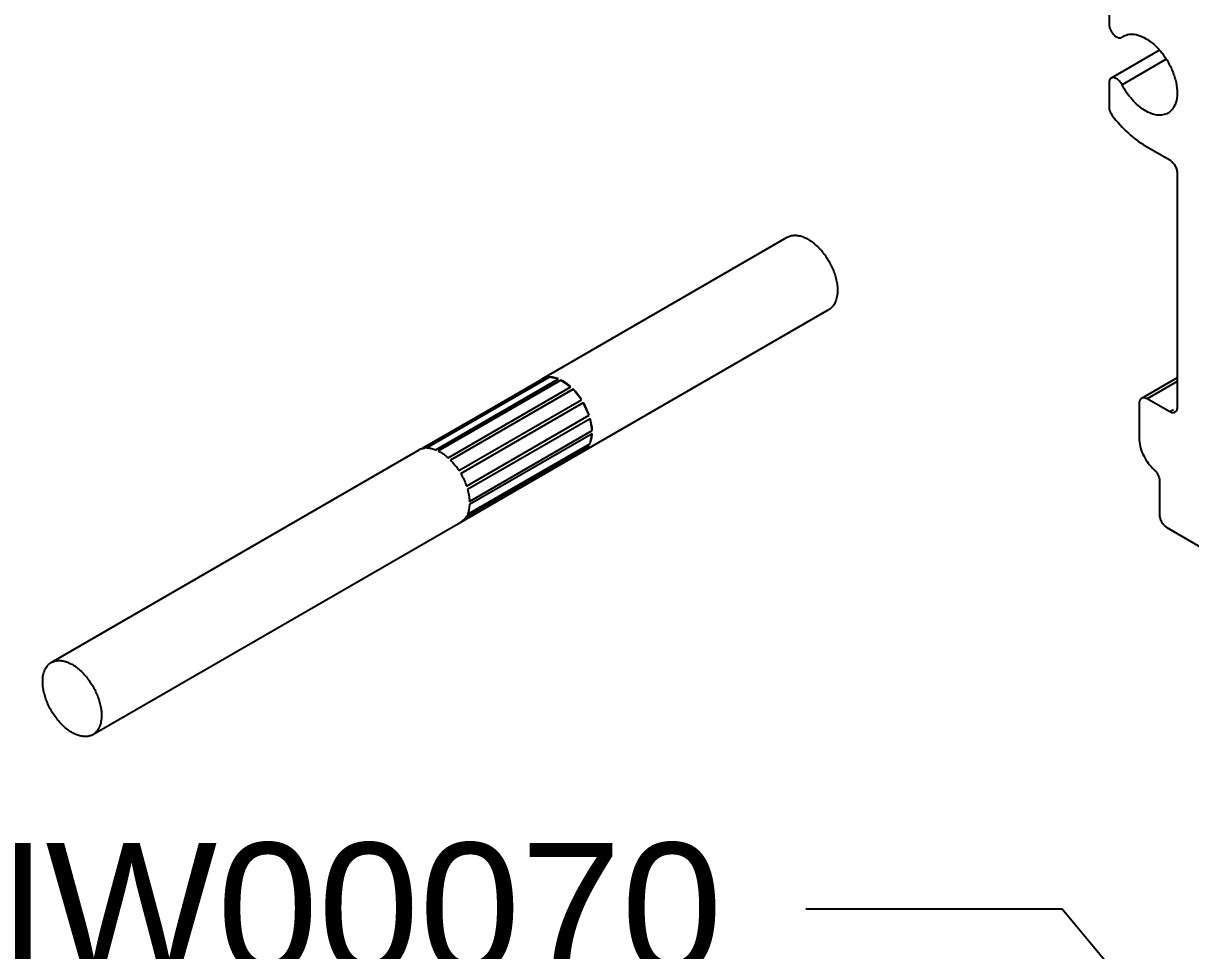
# Model space of a CAD drawing. Extents: x -0.1 to 11, y -13.6 to 0.
# Drawn here: x 4.125 to 5.807, y -8.757 to -7.421 of the extents above; entities that cross this region are included whole.
import ezdxf
from ezdxf import colors
from ezdxf.entities.mleader import LeaderData, LeaderLine
from ezdxf.math import Vec2, Vec3

# ---------------------------------------------------------------- set-up
doc = ezdxf.new("R2010")
doc.units = 0
doc.header["$LTSCALE"] = 0.5
doc.header["$MEASUREMENT"] = 0
for name, color, linetype in [('FAB DWG', 221, 'CONTINUOUS'), ('Hardware', 242, 'CONTINUOUS'), ('Housing', 150, 'CONTINUOUS')]:
    doc.layers.add(name, color=color, linetype=linetype)
doc.styles.add('LSAD_Standard', font='arial.ttf')

msp = doc.modelspace()

# ---------------------------------------------------------------- linework, layer by layer
at = {"layer": 'Hardware', "transparency": 16777216}
for p, q in [((4.8721, -7.9334), (5.2256, -7.7292)), ((4.9321, -8.0373), (5.2856, -7.8332)), ((4.6988, -8.0338), (4.8688, -7.9357)), ((4.8689, -7.9359), (4.6994, -8.0337)), ((4.7025, -8.0329), (4.8793, -7.9309)), ((4.7056, -8.0326), (4.8824, -7.9306)), ((4.8824, -7.9307), (4.7059, -8.0327)), ((4.7191, -8.0354), (4.8958, -7.9333)), ((4.7226, -8.037), (4.8994, -7.9349)), ((4.8994, -7.935), (4.7226, -8.0371)), ((4.8721, -7.9334), (4.8688, -7.9357)), ((4.8688, -7.9357), (4.8689, -7.9359)), ((4.8778, -7.9317), (4.8689, -7.9359)), ((4.8824, -7.9306), (4.8824, -7.9307)), ((4.8959, -7.9334), (4.8824, -7.9307)), ((4.8994, -7.9349), (4.8994, -7.935)), ((4.9134, -7.9449), (4.8994, -7.935)), ((4.7367, -8.0468), (4.9135, -7.9447)), ((4.9168, -7.948), (4.74, -8.0501)), ((4.7401, -8.05), (4.9168, -7.948)), ((4.9168, -7.948), (4.9168, -7.948)), ((4.929, -7.9633), (4.9168, -7.948)), ((4.7523, -8.0653), (4.9291, -7.9632)), ((4.755, -8.0695), (4.9317, -7.9675)), ((4.94, -7.9855), (4.9316, -7.9675)), ((4.7632, -8.0876), (4.94, -7.9855)), ((4.7633, -8.0876), (4.9401, -7.9855)), ((4.7647, -8.0922), (4.9415, -7.9901)), ((4.9401, -7.9855), (4.94, -7.9855)), ((4.9443, -8.0077), (4.9414, -7.9901)), ((4.7675, -8.1098), (4.9443, -8.0077)), ((4.7677, -8.1098), (4.9444, -8.0078)), ((4.9444, -8.0078), (4.9443, -8.0077)), ((4.7677, -8.1139), (4.9444, -8.0119)), ((4.9414, -8.0261), (4.9443, -8.0118)), ((4.1649, -8.3416), (4.6953, -8.0354)), ((4.6988, -8.0338), (4.7025, -8.0329)), ((4.7147, -8.0339), (4.7191, -8.0354)), ((4.755, -8.1395), (4.9317, -8.0375)), ((4.7568, -8.1383), (4.9316, -8.0374)), ((4.7633, -8.1311), (4.9401, -8.0291)), ((4.7647, -8.1282), (4.9415, -8.0261)), ((4.7648, -8.128), (4.9414, -8.0261)), ((4.9316, -8.0374), (4.9395, -8.0294)), ((4.9317, -8.0375), (4.9316, -8.0374)), ((4.9317, -8.0375), (4.9321, -8.0373)), ((4.9415, -8.0261), (4.9414, -8.0261)), ((4.2249, -8.4456), (4.7553, -8.1394))]:
    msp.add_line(p, q, dxfattribs=at)
for centre, radius, start, end in [((4.7054, -8.053), 0.0202, 108.8453, 119.9747), ((4.6866, -8.1024), 0.0748, 47.9648, 52.2996), ((4.6673, -8.1207), 0.1015, 33.1159, 36.6394), ((4.6743, -8.1182), 0.0942, 19.0095, 19.7312), ((4.7066, -8.112), 0.0611, 2.0446, 2.9828), ((4.7451, -8.1218), 0.0203, 300.0366, 309.9956), ((4.7365, -8.1162), 0.0307, 336.8664, 338.2681)]:
    msp.add_arc(centre, radius, start, end, dxfattribs=at)
for points, knots in [([(5.2256, -7.7292), (5.2264, -7.7288), (5.2279, -7.7281), (5.2303, -7.7272), (5.2329, -7.7267), (5.2357, -7.7264), (5.2385, -7.7264), (5.2414, -7.7268), (5.2444, -7.7274), (5.2485, -7.7287), (5.2538, -7.731), (5.26, -7.7348), (5.2661, -7.7396), (5.272, -7.7453), (5.2776, -7.7518), (5.2827, -7.7588), (5.2872, -7.7664), (5.291, -7.7743), (5.2941, -7.7823), (5.2963, -7.7903), (5.2977, -7.7981), (5.298, -7.8032), (5.298, -7.8057)], [0, 0, 0, 0, 0.02133, 0.042888, 0.064891, 0.087534, 0.110981, 0.135365, 0.160785, 0.187308, 0.24374, 0.304681, 0.369761, 0.438351, 0.50963, 0.582646, 0.656369, 0.729738, 0.801707, 0.871292, 0.937623, 1, 1, 1, 1]), ([(5.298, -7.8057), (5.298, -7.8073), (5.2979, -7.8103), (5.2973, -7.8147), (5.2963, -7.8188), (5.2949, -7.8226), (5.2931, -7.8259), (5.291, -7.8288), (5.2885, -7.8313), (5.2866, -7.8326), (5.2856, -7.8332)], [0, 0, 0, 0, 0.148585, 0.289507, 0.422721, 0.548641, 0.668, 0.781938, 0.891987, 1, 1, 1, 1]), ([(4.8793, -7.9309), (4.878, -7.9311), (4.8761, -7.9315), (4.8737, -7.9325), (4.8726, -7.9331), (4.8721, -7.9334)], [0, 0, 0, 0, 0.505525, 0.753504, 1, 1, 1, 1]), ([(4.8958, -7.9333), (4.8947, -7.9328), (4.8924, -7.932), (4.889, -7.9311), (4.8857, -7.9306), (4.8835, -7.9305), (4.8824, -7.9306)], [0, 0, 0, 0, 0.268117, 0.52366, 0.767253, 1, 1, 1, 1]), ([(4.9135, -7.9447), (4.9123, -7.9437), (4.9101, -7.9418), (4.9066, -7.9392), (4.903, -7.9369), (4.9006, -7.9355), (4.8994, -7.9349)], [0, 0, 0, 0, 0.263479, 0.518469, 0.764174, 1, 1, 1, 1]), ([(4.9291, -7.9632), (4.9273, -7.9604), (4.9235, -7.9551), (4.9191, -7.9502), (4.9168, -7.948)], [0, 0, 0, 0, 0.507302, 1, 1, 1, 1]), ([(4.9401, -7.9855), (4.939, -7.9824), (4.9365, -7.9762), (4.9334, -7.9704), (4.9317, -7.9675)], [0, 0, 0, 0, 0.495617, 1, 1, 1, 1]), ([(4.9444, -8.0078), (4.9444, -8.0063), (4.9442, -8.0034), (4.9434, -7.9975), (4.9424, -7.9931), (4.9415, -7.9901)], [0, 0, 0, 0, 0.237755, 0.484261, 1, 1, 1, 1]), ([(4.9415, -8.0261), (4.9424, -8.024), (4.9434, -8.0206), (4.9442, -8.0157), (4.9444, -8.0132), (4.9444, -8.0119)], [0, 0, 0, 0, 0.475926, 0.731918, 1, 1, 1, 1]), ([(4.7056, -8.0326), (4.7071, -8.0326), (4.7102, -8.0328), (4.7132, -8.0334), (4.7147, -8.0339)], [0, 0, 0, 0, 0.484047, 1, 1, 1, 1]), ([(4.7226, -8.037), (4.7243, -8.0378), (4.7276, -8.0397), (4.7308, -8.042), (4.7323, -8.0432)], [0, 0, 0, 0, 0.48643, 1, 1, 1, 1]), ([(4.9321, -8.0373), (4.9329, -8.0368), (4.9344, -8.0358), (4.9366, -8.0339), (4.9385, -8.0316), (4.9396, -8.0299), (4.9401, -8.0291)], [0, 0, 0, 0, 0.242431, 0.488008, 0.739683, 1, 1, 1, 1]), ([(4.7401, -8.05), (4.7416, -8.0516), (4.7446, -8.0549), (4.7474, -8.0583), (4.7487, -8.0601)], [0, 0, 0, 0, 0.493981, 1, 1, 1, 1]), ([(4.755, -8.0695), (4.7565, -8.0723), (4.7594, -8.0778), (4.7618, -8.0835), (4.7629, -8.0864)], [0, 0, 0, 0, 0.503838, 1, 1, 1, 1]), ([(4.7647, -8.0922), (4.7655, -8.0949), (4.7668, -8.1005), (4.7675, -8.1061), (4.7676, -8.1088)], [0, 0, 0, 0, 0.514673, 1, 1, 1, 1]), ([(4.7677, -8.1139), (4.7676, -8.1152), (4.7674, -8.1176), (4.7667, -8.1222), (4.7658, -8.1255), (4.765, -8.1275)], [0, 0, 0, 0, 0.266998, 0.522659, 1, 1, 1, 1]), ([(4.7633, -8.1311), (4.7626, -8.1323), (4.7611, -8.1346), (4.7592, -8.1365), (4.7581, -8.1374)], [0, 0, 0, 0, 0.51051, 1, 1, 1, 1]), ([(4.1525, -8.3691), (4.1525, -8.3675), (4.1526, -8.3645), (4.1532, -8.3601), (4.1542, -8.356), (4.1556, -8.3523), (4.1574, -8.3489), (4.1595, -8.346), (4.162, -8.3435), (4.1639, -8.3422), (4.1649, -8.3416)], [0, 0, 0, 0, 0.148585, 0.289507, 0.422721, 0.548641, 0.668, 0.781938, 0.891987, 1, 1, 1, 1]), ([(4.1649, -8.3416), (4.1657, -8.3412), (4.1672, -8.3405), (4.1696, -8.3396), (4.1722, -8.3391), (4.1749, -8.3388), (4.1778, -8.3388), (4.1807, -8.3392), (4.1837, -8.3398), (4.1878, -8.3411), (4.1931, -8.3434), (4.1993, -8.3472), (4.2054, -8.352), (4.2113, -8.3577), (4.2169, -8.3642), (4.222, -8.3712), (4.2265, -8.3788), (4.2303, -8.3867), (4.2334, -8.3947), (4.2356, -8.4027), (4.237, -8.4105), (4.2373, -8.4156), (4.2373, -8.4181)], [0, 0, 0, 0, 0.02133, 0.042888, 0.064891, 0.087534, 0.110981, 0.135365, 0.160785, 0.187308, 0.24374, 0.304681, 0.369761, 0.438351, 0.50963, 0.582646, 0.656369, 0.729738, 0.801707, 0.871292, 0.937623, 1, 1, 1, 1]), ([(4.2249, -8.4456), (4.2242, -8.446), (4.2226, -8.4468), (4.2202, -8.4476), (4.2176, -8.4482), (4.2149, -8.4484), (4.2121, -8.4484), (4.2092, -8.448), (4.2062, -8.4474), (4.202, -8.4461), (4.1968, -8.4438), (4.1905, -8.44), (4.1844, -8.4352), (4.1785, -8.4295), (4.173, -8.4231), (4.1679, -8.416), (4.1634, -8.4084), (4.1595, -8.4006), (4.1565, -8.3925), (4.1542, -8.3845), (4.1528, -8.3767), (4.1525, -8.3716), (4.1525, -8.3691)], [0, 0, 0, 0, 0.02133, 0.042888, 0.064891, 0.087534, 0.110981, 0.135365, 0.160785, 0.187308, 0.24374, 0.304681, 0.369761, 0.438351, 0.50963, 0.582646, 0.656369, 0.729738, 0.801707, 0.871292, 0.937623, 1, 1, 1, 1]), ([(4.2373, -8.4181), (4.2373, -8.4197), (4.2372, -8.4227), (4.2366, -8.4271), (4.2356, -8.4312), (4.2342, -8.435), (4.2324, -8.4383), (4.2303, -8.4412), (4.2278, -8.4437), (4.2259, -8.445), (4.2249, -8.4456)], [0, 0, 0, 0, 0.148585, 0.289507, 0.422721, 0.548641, 0.668, 0.781938, 0.891987, 1, 1, 1, 1])]:
    msp.add_open_spline(points, degree=3, knots=knots, dxfattribs=at)
at = {"layer": 'Housing', "linetype": 'Continuous', "lineweight": 25, "transparency": 16777216}
for p, q in [((5.6893, -7.3267), (5.6893, -7.4224)), ((5.7621, -7.4599), (5.6925, -7.5001)), ((5.7716, -7.4729), (5.708, -7.5096)), ((5.6893, -7.5069), (5.6893, -7.5411)), ((5.7422, -7.598), (5.7768, -7.618)), ((5.7874, -7.6364), (5.7874, -7.9745)), ((5.7874, -7.9317), (5.7362, -7.9613)), ((5.7874, -7.9368), (5.7441, -7.9618)), ((5.7328, -7.9675), (5.7328, -8.0217)), ((5.7768, -7.9807), (5.7441, -7.9618)), ((5.7821, -7.9776), (5.7768, -7.9807)), ((5.762, -8.0801), (5.762, -8.1289)), ((5.7726, -8.1472), (5.8263, -8.1783))]:
    msp.add_line(p, q, dxfattribs=at)
for points, knots in [([(5.6893, -7.4224), (5.6893, -7.4237), (5.6897, -7.4265), (5.6911, -7.4306), (5.6933, -7.4345), (5.6961, -7.4378), (5.6991, -7.4404), (5.7023, -7.442), (5.7054, -7.4424), (5.7073, -7.4417), (5.708, -7.4412)], [0, 0, 0, 0, 0.13008, 0.273866, 0.422634, 0.567673, 0.700807, 0.816263, 0.913662, 1, 1, 1, 1]), ([(5.708, -7.4412), (5.7104, -7.4394), (5.7162, -7.4367), (5.7263, -7.4365), (5.737, -7.4398), (5.7439, -7.4438), (5.7473, -7.4462)], [0, 0, 0, 0, 0.212051, 0.440788, 0.701754, 1, 1, 1, 1]), ([(5.7473, -7.4462), (5.7518, -7.4493), (5.7602, -7.4569), (5.7709, -7.4705), (5.7795, -7.4859), (5.7853, -7.502), (5.7879, -7.5176), (5.7872, -7.5298), (5.7847, -7.5381), (5.782, -7.5433), (5.7785, -7.5475), (5.7757, -7.5497), (5.7742, -7.5506)], [0, 0, 0, 0, 0.134074, 0.278259, 0.425444, 0.568033, 0.699189, 0.814214, 0.865403, 0.912765, 0.957184, 1, 1, 1, 1]), ([(5.6925, -7.5001), (5.692, -7.5003), (5.691, -7.5011), (5.69, -7.5027), (5.6895, -7.5047), (5.6893, -7.5062), (5.6893, -7.5069)], [0, 0, 0, 0, 0.217768, 0.451501, 0.711564, 1, 1, 1, 1]), ([(5.708, -7.5096), (5.707, -7.5079), (5.7048, -7.5046), (5.7013, -7.5014), (5.6983, -7.4999), (5.6962, -7.4993), (5.6942, -7.4993), (5.693, -7.4998), (5.6925, -7.5001)], [0, 0, 0, 0, 0.304909, 0.583208, 0.704765, 0.813127, 0.910064, 1, 1, 1, 1]), ([(5.7742, -7.5506), (5.7719, -7.5518), (5.7668, -7.5536), (5.7583, -7.5537), (5.7493, -7.5512), (5.7401, -7.5465), (5.731, -7.5397), (5.7192, -7.528), (5.712, -7.5173), (5.708, -7.5096)], [0, 0, 0, 0, 0.089922, 0.186729, 0.295056, 0.416633, 0.550757, 0.69515, 1, 1, 1, 1]), ([(5.6893, -7.5411), (5.6893, -7.5433), (5.6904, -7.5481), (5.6927, -7.5523), (5.6943, -7.5542)], [0, 0, 0, 0, 0.476352, 1, 1, 1, 1]), ([(5.6943, -7.5542), (5.7011, -7.5633), (5.7157, -7.5796), (5.7332, -7.5928), (5.7422, -7.598)], [0, 0, 0, 0, 0.523512, 1, 1, 1, 1]), ([(5.7768, -7.618), (5.7783, -7.6189), (5.7811, -7.6213), (5.7845, -7.6258), (5.7867, -7.631), (5.7874, -7.6347), (5.7874, -7.6364)], [0, 0, 0, 0, 0.237019, 0.499999, 0.762979, 1, 1, 1, 1]), ([(5.7362, -7.9613), (5.7357, -7.9615), (5.7348, -7.9623), (5.7334, -7.9643), (5.7329, -7.9662), (5.7328, -7.9675)], [0, 0, 0, 0, 0.22457, 0.461865, 1, 1, 1, 1]), ([(5.7441, -7.9618), (5.7434, -7.9614), (5.742, -7.9608), (5.7399, -7.9604), (5.7379, -7.9605), (5.7367, -7.961), (5.7362, -7.9613)], [0, 0, 0, 0, 0.285842, 0.544891, 0.77974, 1, 1, 1, 1]), ([(5.7843, -7.9814), (5.7838, -7.9817), (5.7827, -7.9821), (5.7808, -7.9822), (5.7788, -7.9817), (5.7775, -7.981), (5.7768, -7.9807)], [0, 0, 0, 0, 0.217767, 0.451778, 0.711883, 1, 1, 1, 1]), ([(5.7874, -7.9745), (5.7874, -7.9753), (5.7873, -7.9767), (5.7867, -7.9787), (5.7857, -7.9804), (5.7848, -7.9811), (5.7843, -7.9814)], [0, 0, 0, 0, 0.288116, 0.548222, 0.782233, 1, 1, 1, 1]), ([(5.7328, -8.0217), (5.733, -8.0254), (5.7345, -8.0332), (5.739, -8.0445), (5.7455, -8.0549), (5.7511, -8.0611), (5.7541, -8.0637)], [0, 0, 0, 0, 0.23471, 0.49027, 0.750979, 1, 1, 1, 1]), ([(5.7541, -8.0637), (5.7552, -8.0647), (5.7574, -8.0671), (5.7599, -8.0712), (5.7615, -8.0756), (5.762, -8.0787), (5.762, -8.0801)], [0, 0, 0, 0, 0.251168, 0.513828, 0.76912, 1, 1, 1, 1]), ([(5.762, -8.1289), (5.762, -8.1306), (5.7626, -8.1343), (5.7649, -8.1394), (5.7682, -8.144), (5.7711, -8.1464), (5.7726, -8.1472)], [0, 0, 0, 0, 0.237021, 0.500001, 0.762981, 1, 1, 1, 1])]:
    msp.add_open_spline(points, degree=3, knots=knots, dxfattribs=at)

# ---------------------------------------------------------------- leaders
at = {"layer": 'FAB DWG', "ltscale": 0.5, "transparency": 16777216}
ml = msp.add_multileader_mtext('Standard', dxfattribs=at)
ml.set_content('HW00070', color=256, style='LSAD_Standard')
ml.set_leader_properties()
ml.build(insert=Vec2(0, 0))
ml.multileader.update_dxf_attribs({"text_left_attachment_type": 2, "dogleg_length": 0.2772, "arrow_head_size": 0.1875})
ctx = ml.context
ctx.base_point, ctx.char_height, ctx.arrow_head_size, ctx.landing_gap_size, ctx.plane_origin = Vec3(3.8809, -8.6972), 0.1875, 0.1875, 0.12, Vec3(9.0895, 1.1559)
ctx.left_attachment, ctx.text_align_type = 2, 2
notes = []
notes.append((ctx, [(1, (1, 1, 0), (5.6218, -8.6968), (-1, 0), 0.3696, [(0, [(6.0123, -9.1651)], 0, [])])]))
ctx.mtext.insert, ctx.mtext.rotation, ctx.mtext.alignment, ctx.mtext.flow_direction = Vec3(5.1322, -8.6015), 6.283185, 3, 5
for ctx, leaders in notes:
    for number, flags, end, landing, length, lines in leaders:
        leader = LeaderData()
        leader.index, (leader.has_last_leader_line, leader.has_dogleg_vector, leader.attachment_direction) = number, flags
        leader.last_leader_point, leader.dogleg_vector, leader.dogleg_length = Vec3(end), Vec3(landing), length
        for number, points, colour, breaks in lines:
            line = LeaderLine()
            line.index, line.vertices, line.color, line.breaks = number, Vec3.list(points), colors.encode_raw_color(colour), breaks
            leader.lines.append(line)
        ctx.leaders.append(leader)

doc.saveas('drawing.dxf')
